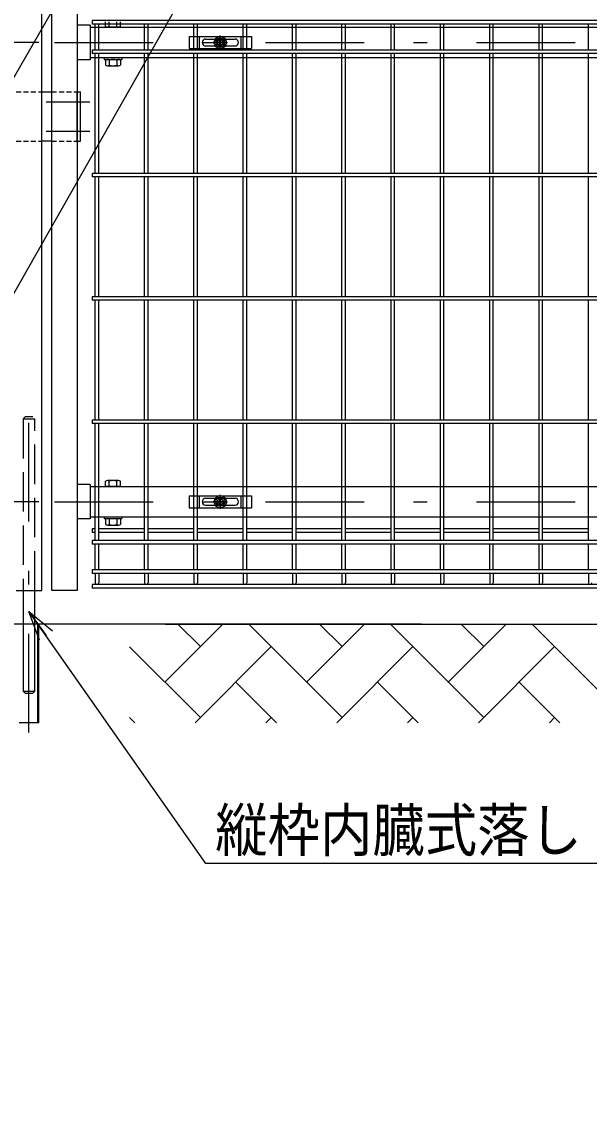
# Model space of a CAD drawing. Units: millimetres, scale not verified. Extents: x -4455 to 4455, y -3150 to 3150.
# Drawn here: x 1509 to 2084, y -1481 to -375 of the extents above; entities that cross this region are included whole.
import ezdxf
from ezdxf.enums import TextEntityAlignment as Align

# ---------------------------------------------------------------- set-up
doc = ezdxf.new("R2010")
doc.units = ezdxf.units.MM
doc.header["$LTSCALE"] = 20
for name, pattern in [('USER1', [10.7, 5, -2.5, 0.7, -2.5]), ('USER2', [0.375, 0.25, -0.125]), ('USER4', [2.7, 2, -0.7])]:
    doc.linetypes.add(name, pattern=pattern)
for name, color, linetype, lineweight in [('0-0_寸法線', 4, 'Continuous', 25), ('0-1_0', 3, 'USER2', 25), ('0-3_扉横枠', 7, 'Continuous', 25), ('0-4_外形線', 7, 'Continuous', 25), ('0-5_軸線', 2, 'USER1', 25), ('0-6_扉縦枠', 7, 'Continuous', 25), ('0-7_丁番', 3, 'Continuous', 25), ('0-C_NER', 30, 'Continuous', 25), ('0-D_ハッチング', 4, 'Continuous', 25), ('0-F_隠れ線', 2, 'USER4', 25), ('1-5_固定金具', 41, 'Continuous', 25)]:
    doc.layers.add(name, color=color, linetype=linetype, lineweight=lineweight)
doc.styles.add('ＭＳ ゴシック', font='')
doc.styles.get('ＭＳ ゴシック').set_extended_font_data('MS Gothic')

# ---------------------------------------------------------------- blocks, each defined once
blk = doc.blocks.new('A$Cbe1bfa43')
at = {"layer": '1-5_固定金具'}
for p, q in [((0, 0), (1260, 0)), ((210, -240), (210, 0)), ((630, -80), (630, 22.9)), ((1050, -240), (1050, 0)), ((1260, 0), (1260, -240)), ((260, -120), (260.2, -120)), ((330, -50), (930, -50)), ((330, -190), (930, -190)), ((590, -120), (487.1, -120)), ((590, -120), (550, -120)), ((585.5, -112.8), (622.8, -112.8)), ((585.5, -127.2), (585.5, -112.8)), ((585.5, -112.8), (622.8, -112.8)), ((585.5, -127.2), (585.5, -112.8)), ((585.5, -112.8), (622.8, -112.8)), ((585.5, -127.2), (585.5, -112.8)), ((622.8, -127.2), (585.5, -127.2)), ((622.8, -127.2), (585.5, -127.2)), ((610, -120), (650, -120)), ((610, -120), (650, -120)), ((622.8, -112.8), (622.8, -75.5)), ((622.8, -112.8), (622.8, -75.5)), ((622.8, -112.8), (622.8, -75.5)), ((622.8, -112.8), (622.8, -75.5)), ((622.8, -112.8), (622.8, -75.5)), ((622.8, -112.8), (622.8, -75.5)), ((622.8, -75.5), (637.2, -75.5)), ((622.8, -75.5), (637.2, -75.5)), ((622.8, -75.5), (637.2, -75.5)), ((622.8, -75.5), (637.2, -75.5)), ((622.8, -75.5), (637.2, -75.5)), ((622.8, -75.5), (637.2, -75.5)), ((622.8, -164.5), (622.8, -127.2)), ((622.8, -164.5), (622.8, -127.2)), ((637.2, -164.5), (622.8, -164.5)), ((637.2, -164.5), (622.8, -164.5)), ((637.2, -164.5), (622.8, -164.5)), ((637.2, -164.5), (622.8, -164.5)), ((637.2, -164.5), (622.8, -164.5)), ((637.2, -164.5), (622.8, -164.5)), ((630, -80), (630, -40)), ((630, -140), (630, -100)), ((630, -140), (630, -100)), ((630, -160), (630, -200)), ((630, -160), (630, -262.9)), ((637.2, -75.5), (637.2, -112.8)), ((637.2, -75.5), (637.2, -112.8)), ((637.2, -75.5), (637.2, -112.8)), ((637.2, -75.5), (637.2, -112.8)), ((637.2, -75.5), (637.2, -112.8)), ((637.2, -112.8), (674.5, -112.8)), ((637.2, -112.8), (674.5, -112.8)), ((637.2, -112.8), (674.5, -112.8)), ((637.2, -127.2), (637.2, -164.5)), ((674.5, -127.2), (637.2, -127.2)), ((637.2, -127.2), (637.2, -164.5)), ((674.5, -127.2), (637.2, -127.2)), ((637.2, -127.2), (637.2, -164.5)), ((674.5, -127.2), (637.2, -127.2)), ((670, -120), (710, -120)), ((670, -120), (772.9, -120)), ((674.5, -112.8), (674.5, -127.2)), ((674.5, -112.8), (674.5, -127.2)), ((674.5, -112.8), (674.5, -127.2)), ((1004, -120), (1004.2, -120))]:
    blk.add_line(p, q, dxfattribs=at)
for points in [[(0, 0), (0, -240), (1260, -240)], [(585.5, -127.2), (585.5, -112.8), (622.8, -112.8)], [(585.5, -127.2), (585.5, -112.8), (622.8, -112.8)], [(585.5, -127.2), (585.5, -112.8), (622.8, -112.8)], [(622.8, -164.5), (622.8, -127.2), (585.5, -127.2)], [(622.8, -164.5), (622.8, -127.2), (585.5, -127.2)], [(622.8, -164.5), (622.8, -127.2), (585.5, -127.2)], [(622.8, -164.5), (622.8, -127.2), (585.5, -127.2)], [(637.2, -75.5), (637.2, -112.8), (674.5, -112.8), (674.5, -127.2)], [(637.2, -112.8), (674.5, -112.8), (674.5, -127.2)], [(637.2, -112.8), (674.5, -112.8), (674.5, -127.2)], [(674.5, -127.2), (637.2, -127.2), (637.2, -164.5)], [(674.5, -127.2), (637.2, -127.2), (637.2, -164.5)], [(674.5, -127.2), (637.2, -127.2), (637.2, -164.5)]]:
    blk.add_lwpolyline(points, dxfattribs=at)
for radius in [122.9, 122.9, 122.9, 122.9, 122.9, 122.9, 91.9, 91.9, 91.9, 91.9, 91.9, 91.9, 60]:
    blk.add_circle((630, -120), radius, dxfattribs=at)
for centre, start, end in [((330, -120), 90, 180), ((330, -120), 180, 270), ((930, -120), 0, 90), ((930, -120), 270, 0)]:
    blk.add_arc(centre, 70, start, end, dxfattribs=at)
blk = doc.blocks.new('_Open30')
at = {"layer": '0-1_0', "color": 4, "linetype": 'Continuous'}
blk.add_line((0, 0), (-20, 0), dxfattribs=at)
blk.add_lwpolyline([(-20, 5.36), (0, 0), (-20, -5.36)], dxfattribs=at)

msp = doc.modelspace()

# ---------------------------------------------------------------- linework, layer by layer
at = {"layer": '0-0_寸法線'}
msp.add_lwpolyline([(288.1, -1925.21), (639.62, -1925.21), (1615.39, -231.52)], dxfattribs=at)
at = {"layer": '0-3_扉横枠'}
for p, q in [((1593.59, -380.34), (1593.59, -374.89)), ((1597.34, -380.34), (1597.34, -374.89)), ((1604.84, -380.34), (1604.84, -374.89)), ((1608.59, -380.34), (1608.59, -374.89)), ((1577.89, -378.39), (1564.89, -378.39)), ((1577.89, -378.39), (1577.89, -413.29)), ((1577.89, -380.34), (2591.89, -380.34)), ((1608.59, -380.34), (1593.59, -380.34)), ((1577.89, -413.29), (1564.89, -413.29)), ((2591.89, -411.34), (1577.89, -411.34)), ((1592.09, -411.34), (1592.09, -412.94)), ((1592.09, -412.94), (1610.09, -412.94)), ((1593.59, -413.49), (1593.59, -418.88)), ((1595.46, -412.94), (1606.71, -412.94)), ((1595.46, -419.44), (1606.71, -419.44)), ((1597.34, -413.49), (1597.34, -418.88)), ((1604.84, -413.49), (1604.84, -418.88)), ((1608.59, -413.49), (1608.59, -418.88)), ((1610.09, -411.34), (1610.09, -412.94)), ((1593.59, -845.84), (1593.59, -840.39)), ((1606.71, -839.83), (1595.46, -839.83)), ((1597.34, -845.84), (1597.34, -840.39)), ((1604.84, -845.84), (1604.84, -840.39)), ((1608.59, -845.84), (1608.59, -840.39)), ((1577.89, -843.89), (1564.89, -843.89)), ((1577.89, -843.89), (1577.89, -878.79)), ((1577.89, -845.84), (2591.89, -845.84)), ((1608.59, -845.84), (1593.59, -845.84)), ((1577.89, -878.79), (1564.89, -878.79)), ((2591.89, -876.84), (1577.89, -876.84)), ((1592.09, -876.84), (1592.09, -878.44)), ((1592.09, -878.44), (1610.09, -878.44)), ((1593.59, -878.99), (1593.59, -884.38)), ((1595.46, -878.44), (1606.71, -878.44)), ((1597.34, -878.99), (1597.34, -884.38)), ((1604.84, -878.99), (1604.84, -884.38)), ((1608.59, -878.99), (1608.59, -884.38)), ((1610.09, -876.84), (1610.09, -878.44)), ((1595.46, -884.94), (1606.71, -884.94))]:
    msp.add_line(p, q, dxfattribs=at)
for centre, radius, start, end in [((1595.46, -416.39), 3.46, 57.13278, 122.86722), ((1595.46, -415.98), 3.46, 237.13278, 302.86722), ((1601.09, -425.93), 12.99, 73.22135, 106.77865), ((1601.09, -406.45), 12.99, 253.22135, 286.77865), ((1606.71, -416.39), 3.46, 57.13278, 122.86722), ((1606.71, -415.98), 3.46, 237.13278, 302.86722), ((1595.46, -843.29), 3.46, 57.13278, 122.86722), ((1601.09, -852.82), 12.99, 73.22135, 106.77865), ((1606.71, -843.29), 3.46, 57.13278, 122.86722), ((1595.46, -881.89), 3.46, 57.13278, 122.86722), ((1595.46, -881.48), 3.46, 237.13278, 302.86722), ((1601.09, -891.43), 12.99, 73.22135, 106.77865), ((1601.09, -871.95), 12.99, 253.22135, 286.77865), ((1606.71, -881.89), 3.46, 57.13278, 122.86722), ((1606.71, -881.48), 3.46, 237.13278, 302.86722)]:
    msp.add_arc(centre, radius, start, end, dxfattribs=at)
at = {"layer": '0-4_外形線'}
for p, q in [((1509.89, -951.34), (1509.89, -1053.34)), ((1521.89, -1053.34), (1521.89, -951.34)), ((1913.89, -985.34), (488.89, -985.34)), ((1524.69, -1085.34), (1524.69, -985.34)), ((1525.89, -1085.34), (1525.89, -985.34)), ((1653.89, -985.34), (2578.94, -985.34)), ((1511.89, -1055.34), (1509.89, -1053.34)), ((1509.89, -1053.34), (1521.89, -1053.34)), ((1511.89, -1055.34), (1519.89, -1055.34)), ((1519.89, -1055.34), (1521.89, -1053.34)), ((1525.89, -1085.34), (1505.89, -1085.34))]:
    msp.add_line(p, q, dxfattribs=at)
at = {"layer": '0-5_軸線'}
for p, q in [((1525.99, -395.84), (454.78, -395.84)), ((1541.78, -395.84), (2612.99, -395.84)), ((1533.24, -455.84), (1577.44, -455.84)), ((1533.24, -485.84), (1577.44, -485.84)), ((1515.89, -1095.25), (1515.89, -768.93)), ((1525.99, -861.34), (454.78, -861.34)), ((1541.78, -861.34), (2612.99, -861.34))]:
    msp.add_line(p, q, dxfattribs=at)
at = {"layer": '0-6_扉縦枠'}
for p, q in [((1528.89, -951.34), (1528.89, 159.66)), ((1538.89, -951.34), (1538.89, 159.66)), ((1564.89, -216.04), (1564.89, -951.34)), ((1502.89, -951.34), (1528.89, -951.34)), ((1564.89, -951.34), (1538.89, -951.34))]:
    msp.add_line(p, q, dxfattribs=at)
for points in [[(239.13, -2044.18), (708.75, -2044.18), (1720.71, -262.42)], [(2105.82, -1227.91), (1695.25, -1227.91), (1517.04, -974.13)]]:
    msp.add_lwpolyline(points, dxfattribs=at)
at = {"layer": '0-7_丁番', "color": 4, "linetype": 'USER2'}
for p, q in [((1502.89, -445.78), (1528.89, -445.78)), ((1538.89, -445.84), (1564.89, -445.84)), ((1502.89, -495.78), (1528.89, -495.78)), ((1538.89, -495.84), (1564.89, -495.84))]:
    msp.add_line(p, q, dxfattribs=at)
at = {"layer": '0-7_丁番'}
for p, q in [((1528.89, -445.84), (1538.89, -445.84)), ((1564.89, -495.84), (1564.89, -445.84)), ((1564.89, -445.84), (1568.09, -445.84)), ((1568.09, -495.84), (1568.09, -445.84)), ((1538.89, -495.84), (1528.89, -495.84)), ((1564.89, -495.84), (1568.09, -495.84))]:
    msp.add_line(p, q, dxfattribs=at)
at = {"layer": '0-C_NER'}
for p, q in [((2589.89, -377.13), (1579.89, -377.13)), ((1583.09, -403.54), (1583.09, -377.13)), ((1586.69, -403.54), (1586.69, -377.13)), ((1633.09, -403.54), (1633.09, -377.13)), ((1636.69, -403.54), (1636.69, -377.13)), ((1683.09, -403.54), (1683.09, -377.13)), ((1686.69, -403.54), (1686.69, -377.13)), ((1733.09, -403.54), (1733.09, -377.13)), ((1736.69, -403.54), (1736.69, -377.13)), ((1783.09, -403.54), (1783.09, -377.13)), ((1786.69, -403.54), (1786.69, -377.13)), ((1833.09, -403.54), (1833.09, -377.13)), ((1836.69, -403.54), (1836.69, -377.13)), ((1883.09, -403.54), (1883.09, -377.13)), ((1886.69, -403.54), (1886.69, -377.13)), ((1933.09, -403.54), (1933.09, -377.13)), ((1936.69, -403.54), (1936.69, -377.13)), ((1983.09, -403.54), (1983.09, -377.13)), ((1986.69, -403.54), (1986.69, -377.13)), ((2033.09, -403.54), (2033.09, -377.13)), ((2036.69, -403.54), (2036.69, -377.13)), ((2083.09, -403.54), (2083.09, -377.13)), ((2589.89, -407.14), (1579.89, -407.14)), ((1583.09, -528.54), (1583.09, -407.14)), ((1586.69, -528.54), (1586.69, -407.14)), ((1633.09, -528.54), (1633.09, -407.14)), ((1636.69, -528.54), (1636.69, -407.14)), ((1683.09, -528.54), (1683.09, -407.14)), ((1686.69, -528.54), (1686.69, -407.14)), ((1733.09, -528.54), (1733.09, -407.14)), ((1736.69, -528.54), (1736.69, -407.14)), ((1783.09, -528.54), (1783.09, -407.14)), ((1786.69, -528.54), (1786.69, -407.14)), ((1833.09, -528.54), (1833.09, -407.14)), ((1836.69, -528.54), (1836.69, -407.14)), ((1883.09, -528.54), (1883.09, -407.14)), ((1886.69, -528.54), (1886.69, -407.14)), ((1933.09, -528.54), (1933.09, -407.14)), ((1936.69, -528.54), (1936.69, -407.14)), ((1983.09, -528.54), (1983.09, -407.14)), ((1986.69, -528.54), (1986.69, -407.14)), ((2033.09, -528.54), (2033.09, -407.14)), ((2036.69, -528.54), (2036.69, -407.14)), ((2083.09, -528.54), (2083.09, -407.14)), ((2589.89, -532.14), (1579.89, -532.14)), ((1583.09, -653.54), (1583.09, -532.14)), ((1586.69, -653.54), (1586.69, -532.14)), ((1633.09, -653.54), (1633.09, -532.14)), ((1636.69, -653.54), (1636.69, -532.14)), ((1683.09, -653.54), (1683.09, -532.14)), ((1686.69, -653.54), (1686.69, -532.14)), ((1733.09, -653.54), (1733.09, -532.14)), ((1736.69, -653.54), (1736.69, -532.14)), ((1783.09, -653.54), (1783.09, -532.14)), ((1786.69, -653.54), (1786.69, -532.14)), ((1833.09, -653.54), (1833.09, -532.14)), ((1836.69, -653.54), (1836.69, -532.14)), ((1883.09, -653.54), (1883.09, -532.14)), ((1886.69, -653.54), (1886.69, -532.14)), ((1933.09, -653.54), (1933.09, -532.14)), ((1936.69, -653.54), (1936.69, -532.14)), ((1983.09, -653.54), (1983.09, -532.14)), ((1986.69, -653.54), (1986.69, -532.14)), ((2033.09, -653.54), (2033.09, -532.14)), ((2036.69, -653.54), (2036.69, -532.14)), ((2083.09, -653.54), (2083.09, -532.14)), ((2589.89, -657.14), (1579.89, -657.14)), ((1583.09, -778.54), (1583.09, -657.14)), ((1586.69, -778.54), (1586.69, -657.14)), ((1633.09, -778.54), (1633.09, -657.14)), ((1636.69, -778.54), (1636.69, -657.14)), ((1683.09, -778.54), (1683.09, -657.14)), ((1686.69, -778.54), (1686.69, -657.14)), ((1733.09, -778.54), (1733.09, -657.14)), ((1736.69, -778.54), (1736.69, -657.14)), ((1783.09, -778.54), (1783.09, -657.14)), ((1786.69, -778.54), (1786.69, -657.14)), ((1833.09, -778.54), (1833.09, -657.14)), ((1836.69, -778.54), (1836.69, -657.14)), ((1883.09, -778.54), (1883.09, -657.14)), ((1886.69, -778.54), (1886.69, -657.14)), ((1933.09, -778.54), (1933.09, -657.14)), ((1936.69, -778.54), (1936.69, -657.14)), ((1983.09, -778.54), (1983.09, -657.14)), ((1986.69, -778.54), (1986.69, -657.14)), ((2033.09, -778.54), (2033.09, -657.14)), ((2036.69, -778.54), (2036.69, -657.14)), ((2083.09, -778.54), (2083.09, -657.14)), ((2589.89, -782.14), (1579.89, -782.14)), ((1583.09, -900.64), (1583.09, -782.14)), ((1586.69, -900.64), (1586.69, -782.14)), ((1633.09, -900.64), (1633.09, -782.14)), ((1636.69, -900.64), (1636.69, -782.14)), ((1683.09, -900.64), (1683.09, -782.14)), ((1686.69, -900.64), (1686.69, -782.14)), ((1733.09, -900.64), (1733.09, -782.14)), ((1736.69, -900.64), (1736.69, -782.14)), ((1783.09, -900.64), (1783.09, -782.14)), ((1786.69, -900.64), (1786.69, -782.14)), ((1833.09, -900.64), (1833.09, -782.14)), ((1836.69, -900.64), (1836.69, -782.14)), ((1883.09, -900.64), (1883.09, -782.14)), ((1886.69, -900.64), (1886.69, -782.14)), ((1933.09, -900.64), (1933.09, -782.14)), ((1936.69, -900.64), (1936.69, -782.14)), ((1983.09, -900.64), (1983.09, -782.14)), ((1986.69, -900.64), (1986.69, -782.14)), ((2033.09, -900.64), (2033.09, -782.14)), ((2036.69, -900.64), (2036.69, -782.14)), ((2083.09, -900.64), (2083.09, -782.14)), ((1583.09, -892.38), (1579.89, -892.38)), ((1633.09, -888.78), (1586.69, -888.78)), ((1633.09, -892.38), (1586.69, -892.38)), ((1683.09, -888.78), (1636.69, -888.78)), ((1683.09, -892.38), (1636.69, -892.38)), ((1733.09, -888.78), (1686.69, -888.78)), ((1733.09, -892.38), (1686.69, -892.38)), ((1783.09, -888.78), (1736.69, -888.78)), ((1783.09, -892.38), (1736.69, -892.38)), ((1833.09, -888.78), (1786.69, -888.78)), ((1833.09, -892.38), (1786.69, -892.38)), ((1883.09, -888.78), (1836.69, -888.78)), ((1883.09, -892.38), (1836.69, -892.38)), ((1933.09, -888.78), (1886.69, -888.78)), ((1933.09, -892.38), (1886.69, -892.38)), ((1983.09, -888.78), (1936.69, -888.78)), ((1983.09, -892.38), (1936.69, -892.38)), ((2033.09, -888.78), (1986.69, -888.78)), ((2033.09, -892.38), (1986.69, -892.38)), ((2083.09, -888.78), (2036.69, -888.78)), ((2083.09, -892.38), (2036.69, -892.38)), ((2589.89, -904.24), (1579.89, -904.24)), ((1583.09, -930.44), (1583.09, -904.24)), ((1586.69, -930.44), (1586.69, -904.24)), ((1633.09, -930.44), (1633.09, -904.24)), ((1636.69, -930.44), (1636.69, -904.24)), ((1683.09, -930.44), (1683.09, -904.24)), ((1686.69, -930.44), (1686.69, -904.24)), ((1733.09, -930.44), (1733.09, -904.24)), ((1736.69, -930.44), (1736.69, -904.24)), ((1783.09, -930.44), (1783.09, -904.24)), ((1786.69, -930.44), (1786.69, -904.24)), ((1833.09, -930.44), (1833.09, -904.24)), ((1836.69, -930.44), (1836.69, -904.24)), ((1883.09, -930.44), (1883.09, -904.24)), ((1886.69, -930.44), (1886.69, -904.24)), ((1933.09, -930.44), (1933.09, -904.24)), ((1936.69, -930.44), (1936.69, -904.24)), ((1983.09, -930.44), (1983.09, -904.24)), ((1986.69, -930.44), (1986.69, -904.24)), ((2033.09, -930.44), (2033.09, -904.24)), ((2036.69, -930.44), (2036.69, -904.24)), ((2083.09, -930.44), (2083.09, -904.24)), ((2589.89, -934.04), (1579.89, -934.04)), ((1583.09, -934.04), (1583.09, -943.54)), ((1586.69, -934.04), (1586.69, -943.54)), ((1633.09, -934.04), (1633.09, -943.54)), ((1636.69, -934.04), (1636.69, -943.54)), ((1683.09, -934.04), (1683.09, -943.54)), ((1686.69, -934.04), (1686.69, -943.54)), ((1733.09, -934.04), (1733.09, -943.54)), ((1736.69, -934.04), (1736.69, -943.54)), ((1783.09, -934.04), (1783.09, -943.54)), ((1786.69, -934.04), (1786.69, -943.54)), ((1833.09, -934.04), (1833.09, -943.54)), ((1836.69, -934.04), (1836.69, -943.54)), ((1883.09, -934.04), (1883.09, -943.54)), ((1886.69, -934.04), (1886.69, -943.54)), ((1933.09, -934.04), (1933.09, -943.54)), ((1936.69, -934.04), (1936.69, -943.54)), ((1983.09, -934.04), (1983.09, -943.54)), ((1986.69, -934.04), (1986.69, -943.54)), ((2033.09, -934.04), (2033.09, -943.54)), ((2036.69, -934.04), (2036.69, -943.54)), ((2083.09, -934.04), (2083.09, -943.54)), ((2589.89, -945.34), (1579.89, -945.34)), ((2589.89, -945.34), (1579.89, -945.34)), ((1579.89, -945.34), (1579.89, -948.94)), ((2589.89, -948.94), (1579.89, -948.94))]:
    msp.add_line(p, q, dxfattribs=at)
for points in [[(2589.89, -373.53), (1579.89, -373.53), (1579.89, -377.13)], [(2589.89, -403.54), (1579.89, -403.54), (1579.89, -407.14)], [(2589.89, -528.54), (1579.89, -528.54), (1579.89, -532.14)], [(2589.89, -653.54), (1579.89, -653.54), (1579.89, -657.14)], [(2589.89, -778.54), (1579.89, -778.54), (1579.89, -782.14)], [(1583.09, -888.78), (1579.89, -888.78), (1579.89, -892.38)], [(2589.89, -900.64), (1579.89, -900.64), (1579.89, -904.24)], [(2589.89, -930.44), (1579.89, -930.44), (1579.89, -934.04)]]:
    msp.add_lwpolyline(points, dxfattribs=at)
for centre in [(1584.89, -943.54), (1634.89, -943.54), (1684.89, -943.54), (1734.89, -943.54), (1784.89, -943.54), (1834.89, -943.54), (1884.89, -943.54), (1934.89, -943.54), (1984.89, -943.54), (2034.89, -943.54), (2084.89, -943.54)]:
    msp.add_arc(centre, 1.8, 180, 0, dxfattribs=at)
at = {"layer": '0-D_ハッチング'}
for p, q in [((1653.74, -1044.08), (1712.49, -985.34)), ((1689.66, -1008.16), (1666.84, -985.34)), ((1833.35, -1080), (1738.68, -985.34)), ((1797.42, -1044.08), (1856.17, -985.34)), ((1833.35, -1008.16), (1810.52, -985.34)), ((1977.03, -1080), (1882.36, -985.34)), ((1941.11, -1044.08), (1999.85, -985.34)), ((1977.03, -1008.16), (1954.2, -985.34)), ((2120.71, -1080), (2026.05, -985.34)), ((1689.66, -1080), (1617.89, -1008.23)), ((1684.33, -1085.34), (1761.5, -1008.16)), ((1828.01, -1085.34), (1905.19, -1008.16)), ((1971.7, -1085.34), (2048.87, -1008.16)), ((1766.84, -1085.34), (1725.58, -1044.08)), ((1910.52, -1085.34), (1869.27, -1044.08)), ((2054.2, -1085.34), (2012.95, -1044.08)), ((1623.15, -1085.34), (1617.89, -1080.07)), ((1756.17, -1085.34), (1761.5, -1080)), ((1899.85, -1085.34), (1905.19, -1080)), ((2043.54, -1085.34), (2048.87, -1080))]:
    msp.add_line(p, q, dxfattribs=at)
at = {"layer": '0-F_隠れ線'}
for p, q in [((1509.89, -777.34), (1511.89, -775.34)), ((1509.89, -777.34), (1509.89, -951.34)), ((1509.89, -777.34), (1521.89, -777.34)), ((1519.89, -775.34), (1511.89, -775.34)), ((1521.89, -951.34), (1521.89, -777.34))]:
    msp.add_line(p, q, dxfattribs=at)

# ---------------------------------------------------------------- block references
at = {"layer": '0-6_扉縦枠', "xscale": 1.5, "yscale": 1.5, "rotation": 125.37784}
msp.add_blockref('_Open30', (1515.89, -972.5), dxfattribs=at)
at = {"layer": '1-5_固定金具', "xscale": 0.05, "yscale": 0.05}
for p in [(1678.39, -389.84), (1678.39, -855.34)]:
    msp.add_blockref('A$Cbe1bfa43', p, dxfattribs=at)

# ---------------------------------------------------------------- texts
at = {"layer": '0-0_寸法線', "color": 2, "style": 'ＭＳ ゴシック', "width": 0.9}
msp.add_text('縦枠内臓式落し', height=43.26, dxfattribs=at).set_placement((1704.75, -1228.74), align=Align.BOTTOM_LEFT)

doc.saveas('drawing.dxf')
